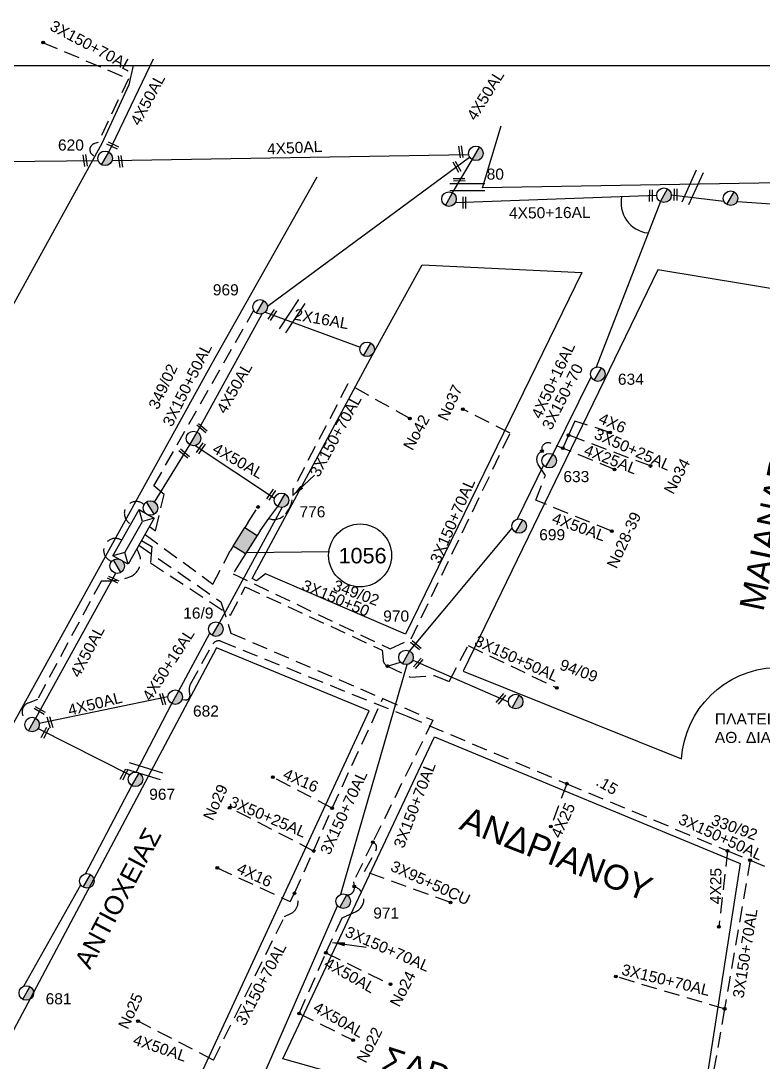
# Model space of a CAD drawing. Header units: millimetres. Extents: x 4486 to 5741, y 824 to 1856.
# Drawn here: x 5324.7 to 5444.9, y 1686.1 to 1854.7 of the extents above; entities that cross this region are included whole.
import ezdxf
from ezdxf.enums import TextEntityAlignment as Align

# ---------------------------------------------------------------- set-up
doc = ezdxf.new("R2010")
doc.units = ezdxf.units.MM
doc.linetypes.add('DASHED', pattern=[19.05, 12.7, -6.35])
for name, color, linetype in [('Link Box 4 Διευθύνσεων', 7, 'Continuous'), ('Γέφυρες Εναερίου Δικτύου', 7, 'Continuous'), ('Γυμνά εναέρια ΧΤ (1Φ)   2x16AL', 7, 'Continuous'), ('Γυμνά εναέρια ΧΤ (3Φ)   4x50AL', 7, 'Continuous'), ('Γυμνά εναέρια ΧΤ και ΦΟΠ (3Φ)   4x50+16AL', 7, 'Continuous'), ('Εναέρια παροχή ΧΤ 4x16', 7, 'SYN_LINE'), ('Εναέρια παροχή ΧΤ 4x25', 7, 'SYN_LINE'), ('Επιγραφές - Σχήματα', 7, 'Continuous'), ('Καλώδια ΧΤ   3x150+50AL', 7, 'DASHED'), ('Καλώδια ΧΤ   3x150+70AL', 7, 'DASHED'), ('Καλώδια ΧΤ   3x50+25AL', 7, 'DASHED'), ('Καλώδια ΧΤ   3x95+50CU', 7, 'DASHED'), ('Καλώδια ΧΤ   4x25AL', 7, 'DASHED'), ('Καλώδια ΧΤ   4x50+13.5', 7, 'Continuous'), ('Μηχανική τομή', 7, 'Continuous'), ('Στύλος ΦΜ', 7, 'Continuous'), ('Στύλος ΦΜ @ 1', 7, 'Continuous'), ('Συνδέσεις', 7, 'Continuous'), ('Τομή', 7, 'Continuous'), ('Υποσταθμός εναέριος 2 στύλων', 7, 'Continuous'), ('Υποσταθμός πόλεως', 7, 'Continuous'), ('Υπόβαθρο ΔΕΗ', 7, 'Continuous'), ('Υπόγεια Καλώδια Δικτύου ΧΤ   .15', 7, 'DASHED'), ('Υπόγεια καλώδια Παροχών ΧΤ   4x6', 7, 'DASHED')]:
    doc.layers.add(name, color=color, linetype=linetype)
doc.styles.get("Standard").update_dxf_attribs({"font": 'ARIAL.TTF'})
doc.linetypes.add('SYN_LINE', pattern='A,0.5,-0.0001,["/\\/\\/\\/",Standard,S=0.1,R=0,X=0,Y=-0.05],-0.25', length=0.7501)
doc.dimstyles.new('ISO-25', dxfattribs={"dimtxt": 2.5, "dimasz": 2.5, "dimexe": 1.25, "dimexo": 0.625, "dimtad": 1, "dimtxsty": 'Standard', "dimcen": 2.5, "dimadec": 0, "dimazin": 0, "dimtfac": 1, "dimtmove": 0, "dimatfit": 3, "dimfxl": 1, "dimarcsym": 0})

# ---------------------------------------------------------------- blocks, each defined once
blk = doc.blocks.new('ΥΠΑΡΧΩΝ ΤΣΙΜΕΝΤΕΝΙΟΣ ΣΤΥΛΟΣ')
at = {"layer": 'Στύλος ΦΜ'}
blk.add_hatch(color=7, dxfattribs=at).paths.add_polyline_path([(-1.29, -2.28, 0.574793), (2.62, 0, 0.268822), (1.3, 2.27)])
at = {"layer": 'Στύλος ΦΜ', "color": 7}
blk.add_line((-1.29, -2.28), (1.3, 2.27), dxfattribs=at)
blk.add_circle((0, 0), 2.62, dxfattribs=at)
at = {"layer": 'Στύλος ΦΜ', "flags": 4}
for tag, p in [('ΑΡΙΘΜΟΣ', (-4.68, 8.05)), ('ΤΥΠΟΣ', (-4.91, 3.03))]:
    blk.add_attdef(tag, p, '', height=4, dxfattribs=at)
blk = doc.blocks.new('LINK BOX 4 ΑΝΑΧΩΡΗΣΕΩΝ')
at = {"layer": 'Link Box 4 Διευθύνσεων', "ltscale": 40}
blk.add_hatch(color=256, dxfattribs=at).paths.add_polyline_path([(-3.54, 0), (-3.54, -4.67), (3.54, -4.67), (3.54, 0)])
for p, q in [((-3.54, 0), (-5.33, 0)), ((5.33, 0), (3.54, 0)), ((-3.54, -4.67), (-5.33, -4.67)), ((5.33, -4.67), (3.54, -4.67))]:
    blk.add_line(p, q, dxfattribs=at)
blk.add_lwpolyline([(-3.54, -4.67), (-3.54, 0), (3.54, 0), (3.54, -4.67)], close=True, dxfattribs=at)
blk = doc.blocks.new('ΥΠΟΣΤΑΘΜΟΣ ΕΝΑΕΡΙΟΣ ΕΠΙ 2 ΣΤΥΛΩΝ')
at = {"layer": 'Υποσταθμός εναέριος 2 στύλων', "linetype": 'Continuous'}
for points in [[(-11.97, -2.11, 0.574793), (-8.45, -0.07, 0.268822), (-9.64, 1.98)], [(9.68, -2.15, 0.574793), (13.19, -0.1, 0.268822), (12.01, 1.95)]]:
    blk.add_hatch(color=256, dxfattribs=at).paths.add_polyline_path(points)
for p, q in [((-11.97, -2.11), (-9.64, 1.98)), ((9.68, -2.15), (12.01, 1.95))]:
    blk.add_line(p, q, dxfattribs=at)
for centre in [(-10.81, -0.07), (10.84, -0.1)]:
    blk.add_circle(centre, 2.36, dxfattribs=at)
at = {"layer": 'Υποσταθμός πόλεως', "linetype": 'Continuous', "ltscale": 40}
blk.add_lwpolyline([(-8.57, 2.82), (8.57, 2.82), (8.57, -2.82), (-8.57, -2.82)], close=True, dxfattribs=at)
for points in [[(-5.75, 0), (-8.57, 2.82)], [(-8.57, -2.82), (-5.75, 0)], [(-5.75, 0), (5.75, 0)], [(5.75, 0), (8.57, 2.82)], [(8.57, -2.82), (5.75, 0)]]:
    blk.add_lwpolyline(points, dxfattribs=at)
at = {"layer": 'Υποσταθμός εναέριος 2 στύλων', "ltscale": 40, "flags": 1}
for tag, p in [('ΜΕΤΑΣΧΗΜΑΤΙΣΜΟΣ', (14.09, 2.51)), ('ΙΣΧΥΣ', (14.07, -0.28)), ('ΑΡΙΘΜΟΣ', (14.19, -3))]:
    blk.add_attdef(tag, p, '', height=1.8, dxfattribs=at)
blk = doc.blocks.new('ΤΟΜΗ')
at = {"layer": 'Τομή', "ltscale": 40}
for p, q in [((-5.68, 0), (5.68, 0)), ((5.68, -2.33), (-5.68, -2.33))]:
    blk.add_line(p, q, dxfattribs=at)
blk = doc.blocks.new('_ΣΥΝΔΕΣΗ')
at = {"layer": 'Συνδέσεις', "linetype": 'SYN_LINE', "ltscale": 40}
blk.add_hatch(color=256, dxfattribs=at).paths.add_polyline_path([(0.5, -0.01, 1), (-0.5, -0.01, 1)])
at = {"layer": 'Συνδέσεις'}
blk.add_circle((0, -0.01), 0.5, dxfattribs=at)
blk = doc.blocks.new('ΜΗΧΑΝΙΚΗ ΤΟΜΗ')
at = {"layer": 'Μηχανική τομή', "ltscale": 40}
for p, q in [((-1.89, 0.78), (1.89, 0.78)), ((1.89, 0), (-1.89, 0))]:
    blk.add_line(p, q, dxfattribs=at)

msp = doc.modelspace()

# ---------------------------------------------------------------- linework, layer by layer
at = {"layer": 'Γέφυρες Εναερίου Δικτύου', "color": 27, "linetype": 'DASHED', "ltscale": 0.2}
msp.add_lwpolyline([(5343.47, 1769.13), (5343.75, 1768.63, -0.474944), (5342.19, 1764.59, -0.095357), (5337.75, 1764.04), (5327.4, 1744.81), (5325.92, 1744.24, 0.611004), (5325.61, 1741.5, 2.100372)], format="xyb", dxfattribs=at)
at = {"layer": 'Γυμνά εναέρια ΧΤ (1Φ)   2x16AL', "color": 30, "ltscale": 0.2}
msp.add_lwpolyline([(5364.3, 1807.53), (5379.66, 1801.86)], dxfattribs=at)
at = {"layer": 'Γυμνά εναέρια ΧΤ (3Φ)   4x50AL', "color": 87}
for points in [[(5338.95, 1833.43), (5346.17, 1848.54)], [(5339.49, 1832.07), (5397.22, 1833.04)], [(5364.63, 1808.49), (5397.38, 1832.61)], [(5311.54, 1831.82), (5337.23, 1832.09)], [(5394.63, 1826.84), (5397.81, 1832.19)]]:
    msp.add_lwpolyline(points, dxfattribs=at)
at = {"layer": 'Γυμνά εναέρια ΧΤ (3Φ)   4x50AL', "color": 30, "ltscale": 0.2}
for points in [[(5353.27, 1788.09), (5363.77, 1807.22)], [(5346.37, 1776.77), (5352.1, 1786.04)], [(5352.94, 1785.92), (5365.8, 1777.41)]]:
    msp.add_lwpolyline(points, dxfattribs=at)
at = {"layer": 'Γυμνά εναέρια ΧΤ (3Φ)   4x50AL', "color": 151, "linetype": 'DASHED', "ltscale": 0.2}
msp.add_lwpolyline([(5420.4, 1772.07), (5408.08, 1777.07), (5409.64, 1781.08), (5408.49, 1782.83, -0.461839), (5409.09, 1785.03, 0.348575)], format="xyb", dxfattribs=at)
at = {"layer": 'Γυμνά εναέρια ΧΤ (3Φ)   4x50AL', "color": 2, "ltscale": 0.2}
for points in [[(5327.12, 1741.78), (5340.09, 1765.25)], [(5348.54, 1745.23), (5327.7, 1740.92)]]:
    msp.add_lwpolyline(points, dxfattribs=at)
at = {"layer": 'Γυμνά εναέρια ΧΤ (3Φ)   4x50AL', "color": 27, "ltscale": 0.2}
msp.add_lwpolyline([(5327.52, 1740.11), (5342.36, 1732.63)], dxfattribs=at)
at = {"layer": 'Γυμνά εναέρια ΧΤ (3Φ)   4x50AL', "color": 151, "linetype": 'DASHED', "ltscale": 0.2}
for points in [[(5374.12, 1703.79), (5384.56, 1698.71)], [(5355.92, 1686.44), (5343.69, 1692.74)], [(5369.79, 1693.98), (5378.52, 1689.67)]]:
    msp.add_lwpolyline(points, dxfattribs=at)
at = {"layer": 'Γυμνά εναέρια ΧΤ (3Φ)   4x50AL', "color": 2, "linetype": 'DASHED', "ltscale": 0.2}
msp.add_arc((5340.02, 1768.99), 1.9, 56.9333, 252.6323, dxfattribs=at)
at = {"layer": 'Γυμνά εναέρια ΧΤ και ΦΟΠ (3Φ)   4x50+16AL', "color": 151, "linetype": 'Continuous'}
for points in [[(5395.09, 1825.29), (5427.67, 1826.48)], [(5428.27, 1825.42), (5417.85, 1798.63)], [(5387.66, 1752.66), (5404.27, 1772.55)]]:
    msp.add_lwpolyline(points, dxfattribs=at)
at = {"layer": 'Γυμνά εναέρια ΧΤ και ΦΟΠ (3Φ)   4x50+16AL', "color": 190, "linetype": 'Continuous'}
for points in [[(5430.02, 1826.53), (5438.55, 1825.49)], [(5440.69, 1825.45), (5469.67, 1823.44)]]:
    msp.add_lwpolyline(points, dxfattribs=at)
at = {"layer": 'Γυμνά εναέρια ΧΤ και ΦΟΠ (3Φ)   4x50+16AL', "color": 151}
for points in [[(5417.04, 1797.08), (5410.85, 1784.5)], [(5409.34, 1782.75), (5405.08, 1774.02)]]:
    msp.add_lwpolyline(points, dxfattribs=at)
at = {"layer": 'Γυμνά εναέρια ΧΤ και ΦΟΠ (3Φ)   4x50+16AL', "color": 30, "ltscale": 0.2}
for points in [[(5356.89, 1757.23), (5367.02, 1775.89)], [(5350.3, 1746.21), (5355.34, 1755.54)], [(5343.4, 1733.06), (5349.14, 1744.17)]]:
    msp.add_lwpolyline(points, dxfattribs=at)
at = {"layer": 'Γυμνά εναέρια ΧΤ και ΦΟΠ (3Φ)   4x50+16AL', "color": 151, "ltscale": 0.2}
for points in [[(5376.54, 1713.28), (5387.27, 1750.47)], [(5388.17, 1751.2), (5403.65, 1744.46)], [(5360.54, 1676.02), (5376.01, 1711.41)]]:
    msp.add_lwpolyline(points, dxfattribs=at)
at = {"layer": 'Εναέρια παροχή ΧΤ 4x16', "color": 151, "linetype": 'DASHED', "ltscale": 0.2}
for points in [[(5375.12, 1727.21), (5365.52, 1732.24)], [(5356.52, 1717.56), (5368.33, 1712.09), (5369.02, 1713.44)]]:
    msp.add_lwpolyline(points, dxfattribs=at)
at = {"layer": 'Εναέρια παροχή ΧΤ 4x25', "color": 2, "linetype": 'DASHED', "ltscale": 0.2}
for points in [[(5413.1, 1731.18), (5410.53, 1724.25)], [(5439.14, 1720.32), (5437.73, 1708.01)]]:
    msp.add_lwpolyline(points, dxfattribs=at)
at = {"layer": 'Επιγραφές - Σχήματα', "ltscale": 0.2}
msp.add_line((5361.17, 1768.6), (5374.7, 1768.75), dxfattribs=at)
at = {"layer": 'Επιγραφές - Σχήματα'}
msp.add_lwpolyline([(4494.75, 1847.42), (5500.76, 1847.42), (5500.76, 847.45), (4494.75, 847.45)], close=True, dxfattribs=at)
at = {"layer": 'Επιγραφές - Σχήματα', "ltscale": 0.2}
msp.add_circle((5379.64, 1768.14), 5.09, dxfattribs=at)
msp.add_arc((5426.82, 1825.22), 4.92, 167.2074, 262.9797, dxfattribs=at)
at = {"layer": 'Επιγραφές - Σχήματα', "color": 30, "linetype": 'DASHED', "ltscale": 0.2}
msp.add_arc((5343.38, 1774.95), 1.91, 46.2952, 244.9875, dxfattribs=at)
at = {"layer": 'Καλώδια ΧΤ   3x150+50AL', "color": 87, "ltscale": 0.2}
msp.add_lwpolyline([(5345.54, 1772.79), (5346.52, 1772.14), (5347.92, 1777.99), (5346.27, 1779.42), (5362.42, 1807.82)], dxfattribs=at)
at = {"layer": 'Καλώδια ΧΤ   3x150+50AL', "color": 6, "ltscale": 0.2}
for points in [[(5361.48, 1773.39), (5363.12, 1775.97)], [(5363.45, 1772.14), (5364.87, 1774.09), (5366.34, 1776.04)], [(5344.82, 1771.51), (5355.79, 1763.5), (5358.63, 1768.89)]]:
    msp.add_lwpolyline(points, dxfattribs=at)
at = {"layer": 'Καλώδια ΧΤ   3x150+50AL', "color": 190, "ltscale": 0.2}
msp.add_lwpolyline([(5344.26, 1770.54), (5345.92, 1769.6), (5345.69, 1766.94), (5358.68, 1758.44), (5361.05, 1763.05), (5383.23, 1752.8), (5383.36, 1751.24, 0.267406), (5384.08, 1750.21), (5386.17, 1750.88)], format="xyb", dxfattribs=at)
msp.add_lwpolyline([(5384.08, 1750.21), (5387.74, 1748.45), (5391.62, 1748.7), (5394.08, 1747.74), (5397.16, 1753.53), (5411.51, 1746.69)], dxfattribs=at)
at = {"layer": 'Καλώδια ΧΤ   3x150+70AL', "color": 87, "ltscale": 0.2}
msp.add_lwpolyline([(5328.24, 1851.19), (5342.13, 1845.31), (5337.23, 1834.97), (5336.63, 1834.8, 1.037626), (5337.27, 1832.85, 2.050658)], format="xyb", dxfattribs=at)
at = {"layer": 'Καλώδια ΧΤ   3x150+70AL', "color": 6, "ltscale": 0.2}
msp.add_lwpolyline([(5387.7, 1790.31), (5377.67, 1795.89), (5368.78, 1778.85), (5368.74, 1777.81, -0.16923), (5367.58, 1774.86, -0.310382), (5364.87, 1774.09, -4.537213)], format="xyb", dxfattribs=at)
msp.add_lwpolyline([(5360.6, 1767.64), (5359.08, 1765.16), (5384.52, 1753), (5387.9, 1754.62), (5403.95, 1787.94), (5396.29, 1791.81)], dxfattribs=at)
at = {"layer": 'Καλώδια ΧΤ   3x150+70AL', "color": 151, "ltscale": 0.2}
for points in [[(5343.84, 1769.8), (5357.12, 1760.62), (5358.73, 1755.56), (5383.34, 1744.96), (5391.41, 1741.45), (5381.72, 1721.71), (5378.57, 1715.29), (5378.71, 1714.52, -0.491113), (5377.5, 1713.18, -10.054963)], [(5355.92, 1686.44), (5367.4, 1709.66), (5368.43, 1710.15, 0.513839), (5369.02, 1713.44), (5372.12, 1720.28), (5375.12, 1727.21), (5383.34, 1744.96)], [(5369.79, 1693.98), (5374.12, 1703.79), (5376.72, 1709.45), (5379, 1710.5, 0.69164), (5378.71, 1714.52, -0.747064)]]:
    msp.add_lwpolyline(points, format="xyb", dxfattribs=at)
at = {"layer": 'Καλώδια ΧΤ   3x150+70AL', "color": 2, "ltscale": 0.2}
msp.add_lwpolyline([(5442.78, 1718.8), (5438.67, 1694.71), (5436.13, 1680.47), (5436.73, 1680.17, -0.355054), (5437.56, 1678.35, -0.120333), (5435.87, 1675.24), (5435.44, 1671.66)], format="xyb", dxfattribs=at)
msp.add_lwpolyline([(5438.67, 1694.71), (5421.04, 1699.96)], dxfattribs=at)
at = {"layer": 'Καλώδια ΧΤ   3x50+25AL', "color": 151, "ltscale": 0.2}
msp.add_lwpolyline([(5426.66, 1782.62), (5413.4, 1787.6), (5412.46, 1785.48)], dxfattribs=at)
at = {"layer": 'Καλώδια ΧΤ   3x50+25AL', "color": 151, "linetype": 'DASHED', "ltscale": 0.2}
msp.add_lwpolyline([(5372.12, 1720.28), (5358.53, 1727.3)], dxfattribs=at)
at = {"layer": 'Καλώδια ΧΤ   3x95+50CU', "color": 151, "ltscale": 0.2}
msp.add_lwpolyline([(5394.29, 1711.96), (5380.38, 1716.98), (5382.21, 1720.38, 0.449857), (5381.72, 1721.71, 3.614066)], format="xyb", dxfattribs=at)
at = {"layer": 'Καλώδια ΧΤ   4x25AL', "color": 151, "ltscale": 0.2}
msp.add_lwpolyline([(5410.59, 1786.25, 0.989764), (5409.57, 1784.43)], format="xyb", dxfattribs=at)
msp.add_lwpolyline([(5420.85, 1782.06), (5410.59, 1786.25)], dxfattribs=at)
at = {"layer": 'Καλώδια ΧΤ   4x50+13.5', "color": 27, "ltscale": 0.2}
for points in [[(5335.19, 1716.6), (5342.7, 1730.87)], [(5325.2, 1698.41), (5334.43, 1714.79)]]:
    msp.add_lwpolyline(points, dxfattribs=at)
at = {"layer": 'Υπόβαθρο ΔΕΗ', "ltscale": 0.2}
for points in [[(5342.92, 1847.42), (5342.19, 1844.31), (5337.83, 1834.83), (5299.64, 1765.46), (5177.57, 1545.58), (5122.24, 1444.48)], [(5461.51, 1836.26), (5460.18, 1828.64), (5399.46, 1827.65), (5402.5, 1837.68)]]:
    msp.add_lwpolyline(points, dxfattribs=at)
msp.add_lwpolyline([(5372.65, 1829.37), (5355.63, 1799.2), (5311.58, 1719.53), (5280.75, 1666.51), (5240.33, 1593.35), (5194.56, 1509.08), (5136.21, 1401.63, 0.030837), (5176.24, 1422.57, 0.084575), (5203.01, 1448.31, 0.063403), (5221.37, 1482, 0.02973), (5234.23, 1522.55, 0.036632), (5237.49, 1550.88, 0.023476), (5236.02, 1585.42, -0.749229)], format="xyb", dxfattribs=at)
for points in [[(5389.69, 1815.2), (5415.56, 1813.95), (5387.01, 1755.37), (5364.33, 1765.17), (5362.88, 1764.03), (5362.16, 1764.41), (5381.68, 1800.6)], [(5381.09, 1742.96), (5356.37, 1753.18), (5316.1, 1677.38), (5309, 1664.23), (5337.78, 1649.38)], [(5391.67, 1738.79), (5441.2, 1718.27), (5433.37, 1667.99), (5367.14, 1686.63)]]:
    msp.add_lwpolyline(points, close=True, dxfattribs=at)
msp.add_lwpolyline([(5456.91, 1809.59), (5427.88, 1814.38), (5396.35, 1749.42), (5431.68, 1735.18, -0.384091), (5446.84, 1749.99)], format="xyb", close=True, dxfattribs=at)
at = {"layer": 'Υπόγεια Καλώδια Δικτύου ΧΤ   .15', "color": 2, "ltscale": 0.2}
msp.add_lwpolyline([(5350.83, 1744.8), (5351.29, 1744.74, 0.555223), (5352.07, 1745.72, -0.200837), (5352.17, 1747.3), (5355.8, 1753.77, -0.378649), (5357.11, 1754.23), (5387.25, 1742.11), (5413.1, 1731.18), (5439.14, 1720.32), (5442.78, 1718.8), (5449.82, 1715.92), (5449.99, 1714.59, 0.24365), (5452.76, 1712.96, 20.469534)], format="xyb", dxfattribs=at)
at = {"layer": 'Υπόγεια καλώδια Παροχών ΧΤ   4x6', "color": 151, "ltscale": 0.2}
msp.add_lwpolyline([(5420.1, 1788.05), (5414.41, 1789.87), (5413.4, 1787.6)], dxfattribs=at)

# ---------------------------------------------------------------- block references
at = {"layer": 'Link Box 4 Διευθύνσεων', "xscale": 0.5, "yscale": 0.5, "zscale": 0.5, "rotation": 57.6109329178686}
msp.add_blockref('LINK BOX 4 ΑΝΑΧΩΡΗΣΕΩΝ', (5360.06, 1771.14), dxfattribs=at)
at = {"layer": 'Μηχανική τομή'}
for p, xscale, yscale, zscale, rotation in [((5339.68, 1834.67), 0.4999999999999284, 0.4999999999999284, 0.4999999999999284, 154.323201006322), ((5396.16, 1833.48), 0.4999999999999885, 0.4999999999999885, 0.4999999999999885, 98.01753254996106), ((5335.33, 1832.09), 0.4999999999999885, 0.4999999999999885, 0.4999999999999885, 98.01753254996106), ((5341.03, 1831.92), 0.4999999999999885, 0.4999999999999885, 0.4999999999999885, 98.01753254996106), ((5395.49, 1831.14), 0.4999999999999883, 0.4999999999999883, 0.4999999999999883, 119.0517074191612), ((5395.68, 1829.15), 0.4999999999998445, 0.4999999999998445, 0.4999999999998445, 181.4965412645844), ((5430.92, 1826.51), 0.4999999999998017, 0.4999999999998017, 0.4999999999998017, 89.05950926414522), ((5396.72, 1825.23), 0.4999999999998017, 0.4999999999998017, 0.4999999999998017, 89.05950926414522), ((5426.93, 1826.36), 0.4999999999998017, 0.4999999999998017, 0.4999999999998017, 89.05950926414522), ((5365.59, 1806.93), 0.5000000000001674, 0.5000000000001674, 0.5000000000001674, 56.03477121462554), ((5353.93, 1788.59), 0.5000000000001372, 0.5000000000001372, 0.5000000000001372, 319.7703392608309), ((5351.03, 1784.48), 0.500000000000137, 0.500000000000137, 0.500000000000137, 319.7703392608309), ((5354.01, 1785.36), 0.5000000000001674, 0.5000000000001674, 0.5000000000001674, 56.03477121462554), ((5365.4, 1777.88), 0.5000000000001674, 0.5000000000001674, 0.5000000000001674, 56.03477121462554), ((5339.75, 1764.4), 0.5000000000003655, 0.5000000000003655, 0.5000000000003655, 155.3176553917127), ((5388.55, 1753.45), 0.500000000000137, 0.500000000000137, 0.500000000000137, 319.7703392608309), ((5388.9, 1750.8), 0.5000000000003105, 0.5000000000003105, 0.5000000000003105, 229.7703392608477), ((5347.85, 1744.92), 0.5000000000002104, 0.5000000000002104, 0.5000000000002104, 106.2244228027053), ((5402.3, 1745.05), 0.5000000000003105, 0.5000000000003105, 0.5000000000003105, 229.7703392608477), ((5327.86, 1743.21), 0.5000000000002436, 0.5000000000002436, 0.5000000000002436, 149.75107542363), ((5329.64, 1741.17), 0.5000000000002104, 0.5000000000002104, 0.5000000000002104, 106.2244228027053), ((5328.81, 1739.32), 0.50000000000004, 0.50000000000004, 0.50000000000004, 61.99443720794796), ((5341.61, 1732.59), 0.50000000000004, 0.50000000000004, 0.50000000000004, 61.99443720794796)]:
    msp.add_blockref('ΜΗΧΑΝΙΚΗ ΤΟΜΗ', p, dxfattribs=dict(at, xscale=xscale, yscale=yscale, zscale=zscale, rotation=rotation))
at = {"layer": 'Στύλος ΦΜ @ 1', "ltscale": 40}
ref = msp.add_blockref('ΥΠΑΡΧΩΝ ΤΣΙΜΕΝΤΕΝΙΟΣ ΣΤΥΛΟΣ', (5338.36, 1832.41), dxfattribs=dict(at, xscale=0.4499999999998181, yscale=0.4499999999998181, zscale=0.4499999999998181))
ref.add_attrib('ΤΥΠΟΣ', '620', (5330.73, 1833.67), dxfattribs={"layer": 'Στύλος ΦΜ', "height": 1.8, "flags": 4})
at = {"layer": 'Στύλος ΦΜ @ 1', "ltscale": 40, "xscale": 0.4499999999998181, "yscale": 0.4499999999998181, "zscale": 0.4499999999998181}
for p in [(5398.39, 1833.22), (5428.85, 1826.44), (5439.63, 1825.96), (5380.78, 1801.49), (5352.68, 1787.07), (5404.83, 1744.48), (5335.41, 1715.44)]:
    msp.add_blockref('ΥΠΑΡΧΩΝ ΤΣΙΜΕΝΤΕΝΙΟΣ ΣΤΥΛΟΣ', p, dxfattribs=at)
at = {"layer": 'Στύλος ΦΜ @ 1', "ltscale": 40}
ref = msp.add_blockref('ΥΠΑΡΧΩΝ ΤΣΙΜΕΝΤΕΝΙΟΣ ΣΤΥΛΟΣ', (5394.04, 1825.82), dxfattribs=dict(at, xscale=0.4499999999998181, yscale=0.4499999999998181, zscale=0.4499999999998181))
ref.add_attrib('ΑΡΙΘΜΟΣ', '80', (5400.14, 1828.96), dxfattribs={"layer": 'Στύλος ΦΜ', "height": 1.8, "flags": 4})
ref = msp.add_blockref('ΥΠΑΡΧΩΝ ΤΣΙΜΕΝΤΕΝΙΟΣ ΣΤΥΛΟΣ', (5363.46, 1808.36), dxfattribs=dict(at, xscale=0.4499999999998181, yscale=0.4499999999998181, zscale=0.4499999999998181))
ref.add_attrib('ΤΥΠΟΣ', '969', (5355.8, 1810.23), dxfattribs={"layer": 'Στύλος ΦΜ', "height": 1.8, "flags": 4})
ref = msp.add_blockref('ΥΠΑΡΧΩΝ ΤΣΙΜΕΝΤΕΝΙΟΣ ΣΤΥΛΟΣ', (5418.14, 1797.49), dxfattribs=dict(at, xscale=0.4499999999998181, yscale=0.4499999999998181, zscale=0.4499999999998181))
ref.add_attrib('ΤΥΠΟΣ', '634', (5421.39, 1795.76), dxfattribs={"layer": 'Στύλος ΦΜ', "height": 1.8, "flags": 4})
ref = msp.add_blockref('ΥΠΑΡΧΩΝ ΤΣΙΜΕΝΤΕΝΙΟΣ ΣΤΥΛΟΣ', (5410.27, 1783.47), dxfattribs=dict(at, xscale=0.4499999999998181, yscale=0.4499999999998181, zscale=0.4499999999998181))
ref.add_attrib('ΤΥΠΟΣ', '633', (5412.56, 1780), dxfattribs={"layer": 'Στύλος ΦΜ', "height": 1.8, "flags": 4})
ref = msp.add_blockref('ΥΠΑΡΧΩΝ ΤΣΙΜΕΝΤΕΝΙΟΣ ΣΤΥΛΟΣ', (5366.92, 1777.06), dxfattribs=dict(at, xscale=0.4499999999998181, yscale=0.4499999999998181, zscale=0.4499999999998181))
ref.add_attrib('ΤΥΠΟΣ', '776', (5369.83, 1774.3), dxfattribs={"layer": 'Στύλος ΦΜ', "height": 1.8, "flags": 4})
ref = msp.add_blockref('ΥΠΑΡΧΩΝ ΤΣΙΜΕΝΤΕΝΙΟΣ ΣΤΥΛΟΣ', (5405.4, 1772.89), dxfattribs=dict(at, xscale=0.4499999999998181, yscale=0.4499999999998181, zscale=0.4499999999998181))
ref.add_attrib('ΤΥΠΟΣ', '699', (5408.65, 1770.59), dxfattribs={"layer": 'Στύλος ΦΜ', "height": 1.8, "flags": 4})
ref = msp.add_blockref('ΥΠΑΡΧΩΝ ΤΣΙΜΕΝΤΕΝΙΟΣ ΣΤΥΛΟΣ', (5356.3, 1756.21), dxfattribs=dict(at, xscale=0.4499999999998181, yscale=0.4499999999998181, zscale=0.4499999999998181))
ref.add_attrib('ΤΥΠΟΣ', '16/9', (5351.01, 1757.9), dxfattribs={"layer": 'Στύλος ΦΜ', "height": 1.8, "flags": 4})
ref = msp.add_blockref('ΥΠΑΡΧΩΝ ΤΣΙΜΕΝΤΕΝΙΟΣ ΣΤΥΛΟΣ', (5387.08, 1751.63), dxfattribs=dict(at, xscale=0.4499999999998181, yscale=0.4499999999998181, zscale=0.4499999999998181))
ref.add_attrib('ΤΥΠΟΣ', '970', (5383.39, 1757.42), dxfattribs={"layer": 'Στύλος ΦΜ', "height": 1.8, "flags": 4})
ref = msp.add_blockref('ΥΠΑΡΧΩΝ ΤΣΙΜΕΝΤΕΝΙΟΣ ΣΤΥΛΟΣ', (5349.72, 1745.19), dxfattribs=dict(at, xscale=0.4499999999998181, yscale=0.4499999999998181, zscale=0.4499999999998181))
ref.add_attrib('ΤΥΠΟΣ', '682', (5352.59, 1742.04), dxfattribs={"layer": 'Στύλος ΦΜ', "height": 1.8, "flags": 4})
ref = msp.add_blockref('ΥΠΑΡΧΩΝ ΤΣΙΜΕΝΤΕΝΙΟΣ ΣΤΥΛΟΣ', (5326.53, 1740.76), dxfattribs=dict(at, xscale=0.4499999999998181, yscale=0.4499999999998181, zscale=0.4499999999998181))
ref.add_attrib('ΤΥΠΟΣ', '968', (5318.57, 1742.9), dxfattribs={"layer": 'Στύλος ΦΜ', "height": 1.8, "flags": 4})
ref = msp.add_blockref('ΥΠΑΡΧΩΝ ΤΣΙΜΕΝΤΕΝΙΟΣ ΣΤΥΛΟΣ', (5343.28, 1731.89), dxfattribs=dict(at, xscale=0.4499999999998181, yscale=0.4499999999998181, zscale=0.4499999999998181))
ref.add_attrib('ΤΥΠΟΣ', '967', (5345.5, 1728.58), dxfattribs={"layer": 'Στύλος ΦΜ', "height": 1.8, "flags": 4})
ref = msp.add_blockref('ΥΠΑΡΧΩΝ ΤΣΙΜΕΝΤΕΝΙΟΣ ΣΤΥΛΟΣ', (5376.92, 1712.16), dxfattribs=dict(at, xscale=0.4499999999998181, yscale=0.4499999999998181, zscale=0.4499999999998181))
ref.add_attrib('ΤΥΠΟΣ', '971', (5381.78, 1709.34), dxfattribs={"layer": 'Στύλος ΦΜ', "height": 1.8, "flags": 4})
ref = msp.add_blockref('ΥΠΑΡΧΩΝ ΤΣΙΜΕΝΤΕΝΙΟΣ ΣΤΥΛΟΣ', (5325.61, 1697.3), dxfattribs=dict(at, xscale=0.4499999999998181, yscale=0.4499999999998181, zscale=0.4499999999998181))
ref.add_attrib('ΤΥΠΟΣ', '681', (5328.73, 1695.46), dxfattribs={"layer": 'Στύλος ΦΜ', "height": 1.8, "flags": 4})
at = {"layer": 'Συνδέσεις', "xscale": 0.4499999999998181, "yscale": 0.4499999999998181, "zscale": 0.4499999999998181}
for p in [(5328.32, 1851.17), (5396.29, 1791.81), (5387.7, 1790.31), (5413.4, 1787.61), (5420.1, 1788.05), (5409.1, 1785.03), (5412.47, 1785.49), (5420.85, 1782.06), (5426.66, 1782.62), (5363.12, 1775.98), (5420.4, 1772.07), (5384.08, 1750.21), (5411.51, 1746.69), (5365.52, 1732.25), (5413.1, 1731.19), (5358.53, 1727.3), (5375.12, 1727.21), (5410.54, 1724.25), (5381.72, 1721.72), (5372.13, 1720.29), (5439.14, 1720.32), (5356.53, 1717.56), (5442.78, 1718.8), (5378.71, 1714.53), (5369.02, 1713.44), (5394.29, 1711.97), (5437.73, 1708.01), (5374.12, 1703.8), (5421.04, 1699.96), (5384.56, 1698.72), (5369.79, 1693.98), (5438.67, 1694.72), (5343.69, 1692.75), (5378.53, 1689.68)]:
    msp.add_blockref('_ΣΥΝΔΕΣΗ', p, dxfattribs=at)
at = {"layer": 'Τομή'}
for p, xscale, yscale, zscale, rotation in [((5432.94, 1827.97), 0.4999999999999951, 0.4999999999999951, 0.4999999999999951, 65.7259347710632), ((5368.16, 1807.19), 0.4999999999998916, 0.4999999999998916, 0.4999999999998916, 56.28503113876762), ((5344.95, 1733.77), 0.5000000000000211, 0.5000000000000211, 0.5000000000000211, 342.9740487905956)]:
    msp.add_blockref('ΤΟΜΗ', p, dxfattribs=dict(at, xscale=xscale, yscale=yscale, zscale=zscale, rotation=rotation))
at = {"layer": 'Τομή', "xscale": 0.5, "yscale": 0.5, "zscale": 0.5}
msp.add_blockref('ΤΟΜΗ', (5396.99, 1828.34), dxfattribs=at)
at = {"layer": 'Υποσταθμός εναέριος 2 στύλων', "xscale": 0.4999999999999166, "yscale": 0.4999999999999166, "zscale": 0.4999999999999166, "rotation": 60.39979165714338}
msp.add_blockref('ΥΠΟΣΤΑΘΜΟΣ ΕΝΑΕΡΙΟΣ ΕΠΙ 2 ΣΤΥΛΩΝ', (5342.97, 1771.12), dxfattribs=at)

# ---------------------------------------------------------------- texts
at = {"layer": 'Γυμνά εναέρια ΧΤ (1Φ)   2x16AL', "ltscale": 0.2}
msp.add_text('2X16AL', height=1.8, rotation=349.8846, dxfattribs=at).set_placement((5373.38, 1806.42), align=Align.MIDDLE)
at = {"layer": 'Γυμνά εναέρια ΧΤ (3Φ)   4x50AL', "ltscale": 0.2}
for rotation, p in [(57.9704, (5399.94, 1842.65)), (61.836, (5345.25, 1841.93)), (2.8959, (5369.05, 1834.14)), (60.3178, (5359.28, 1795.25)), (330.3733, (5359.91, 1783.45)), (340.132, (5415.08, 1772.76)), (62.2784, (5335.48, 1752.6)), (14.0236, (5336.72, 1744.13)), (330.5831, (5377.99, 1700.17)), (329.9547, (5376.2, 1692.99)), (341.4061, (5347.26, 1688.42))]:
    msp.add_text('4X50AL', height=1.8, rotation=rotation, dxfattribs=at).set_placement(p, align=Align.MIDDLE)
at = {"layer": 'Γυμνά εναέρια ΧΤ και ΦΟΠ (3Φ)   4x50+16AL', "ltscale": 0.2}
for rotation, p in [(0.5349, (5410.36, 1823.62)), (64.8958, (5410.9, 1796.47)), (57.0702, (5348.59, 1750.45))]:
    msp.add_text('4X50+16AL', height=1.8, rotation=rotation, dxfattribs=at).set_placement(p, align=Align.MIDDLE)
at = {"layer": 'Εναέρια παροχή ΧΤ 4x16', "ltscale": 20}
for rotation, p in [(336.2139, (5370.06, 1731.72)), (335.4531, (5362.57, 1716.42))]:
    msp.add_text('4X16', height=1.8, rotation=rotation, dxfattribs=at).set_placement(p, align=Align.MIDDLE)
at = {"layer": 'Εναέρια παροχή ΧΤ 4x25', "ltscale": 20}
for rotation, p in [(64.9625, (5412.49, 1725.26)), (89.2831, (5437.22, 1714.61))]:
    msp.add_text('4X25', height=1.8, rotation=rotation, dxfattribs=at).set_placement(p, align=Align.MIDDLE)
at = {"layer": 'Επιγραφές - Σχήματα', "ltscale": 0.2, "attachment_point": 1}
for s, insert, char_height, width, rotation in [('349/02', (5345.29, 1792.36), 1.8, 6.948, 65.1541), ('Νο37', (5392.12, 1790.51), 1.8, 6.948, 65.1541), ('ΜΑΙΑΝΔΡΟΥ', (5441.01, 1759.74), 4, 29.1423, 78.2596), ('Νο42', (5386.53, 1785.85), 1.8, 6.948, 61.4122), ('Νο34', (5428.75, 1778.74), 1.8, 6.948, 62.1407), ('Νο28-39', (5419.52, 1766.63), 1.8, 6.948, 65.0401), ('349/02', (5375.72, 1764.25), 1.8, 6.948, 339.9655), ('94/09', (5412.41, 1751.41), 1.8, 6.948, 339.9655), ('Νο29', (5354.15, 1725.83), 1.8, 6.948, 65.1541), ('ΑΝΔΡΙΑΝΟΥ', (5396.98, 1727.62), 4, 29.1423, 338.6764), ('330/92', (5436.96, 1726.29), 1.8, 6.948, 339.9655), ('ΑΝΤΙΟΧΕΙΑΣ', (5333.26, 1702.36), 3, 29.1423, 62.0909), ('Νο24', (5384.37, 1695.71), 1.8, 6.948, 62.7422), ('Νο25', (5340.39, 1692.04), 1.8, 6.948, 65.1541), ('Νο22', (5378.98, 1686.63), 1.8, 6.948, 62.7422), ('ΣΑΡΔΕΩΝ', (5384.08, 1688.69), 4, 29.1423, 342.2973)]:
    msp.add_mtext(s, dxfattribs=dict(at, insert=insert, char_height=char_height, width=width, rotation=rotation))
for s, insert, char_height, width in [('1056', (5376.16, 1769.35), 2.5, 9.1045), ('ΠΛΑΤΕΙΑ \\PΑΘ. ΔΙΑΚΟΥ', (5437.09, 1742.57), 1.8, 15.7051)]:
    msp.add_mtext(s, dxfattribs=dict(at, insert=insert, char_height=char_height, width=width))
at = {"layer": 'Καλώδια ΧΤ   3x150+50AL', "ltscale": 0.2}
for s, rotation, p in [('3X150+50AL', 63.4134, (5351.65, 1795.76)), ('3X150+50', 337.2682, (5375.71, 1761.23)), ('3X150+50AL', 335.5763, (5405, 1751.45)), ('3X150+50ΑL', 335.4206, (5438.05, 1722.57))]:
    msp.add_text(s, height=1.8, rotation=rotation, dxfattribs=at).set_placement(p, align=Align.MIDDLE)
at = {"layer": 'Καλώδια ΧΤ   3x150+70AL', "ltscale": 0.2}
for rotation, p in [(331.9498, (5336.12, 1850.64)), (61.3669, (5375.67, 1787.51)), (66.6248, (5394.61, 1773.74)), (69.0262, (5388.47, 1727.74)), (65.0355, (5376.99, 1726.53)), (81.0191, (5441.98, 1703.73)), (62.3806, (5363.59, 1698.74)), (346.2049, (5429.16, 1699.42))]:
    msp.add_text('3X150+70AL', height=1.8, rotation=rotation, dxfattribs=at).set_placement(p, align=Align.MIDDLE)
at = {"layer": 'Καλώδια ΧΤ   3x150+70AL', "ltscale": 0.2, "char_height": 1.8, "attachment_point": 1}
for s, insert, width, rotation in [('3Χ150+70', (5409, 1789.11), 6.7453, 63.0058), ('3Χ150+70AL', (5377.77, 1708.19), 19.1132, 336.3977)]:
    msp.add_mtext(s, dxfattribs=dict(at, insert=insert, width=width, rotation=rotation))
at = {"layer": 'Καλώδια ΧΤ   3x50+25AL', "ltscale": 0.2}
for rotation, p in [(336.1597, (5423.79, 1785.29)), (336.9052, (5364.73, 1725.83))]:
    msp.add_text('3X50+25AL', height=1.8, rotation=rotation, dxfattribs=at).set_placement(p, align=Align.MIDDLE)
at = {"layer": 'Καλώδια ΧΤ   3x95+50CU', "ltscale": 0.2}
msp.add_text('3X95+50CU', height=1.8, rotation=335.4206, dxfattribs=at).set_placement((5391.05, 1715.13), align=Align.MIDDLE)
at = {"layer": 'Καλώδια ΧΤ   4x25AL', "ltscale": 0.2}
msp.add_text('4X25AL', height=1.8, rotation=338.6053, dxfattribs=at).set_placement((5420.23, 1783.7), align=Align.MIDDLE)
at = {"layer": 'Υπόγεια Καλώδια Δικτύου ΧΤ   .15', "ltscale": 0.2}
msp.add_text('.15', height=1.8, rotation=329.8015, dxfattribs=at).set_placement((5419.63, 1730.93), align=Align.MIDDLE)
at = {"layer": 'Υπόγεια καλώδια Παροχών ΧΤ   4x6', "ltscale": 0.2}
msp.add_text('4X6', height=1.8, rotation=336.0575, dxfattribs=at).set_placement((5420.51, 1789.58), align=Align.MIDDLE)

# ---------------------------------------------------------------- leaders
at = {"layer": 'Επιγραφές - Σχήματα', "ltscale": 40}
for points in [[(5368.74, 1777.81), (5372.28, 1781.13)], [(5375.19, 1705.47), (5380.62, 1704.7)]]:
    msp.add_leader(points, dimstyle='ISO-25', override={"dimasz": 2, "dimtad": 0}, dxfattribs=at)

doc.saveas('drawing.dxf')
